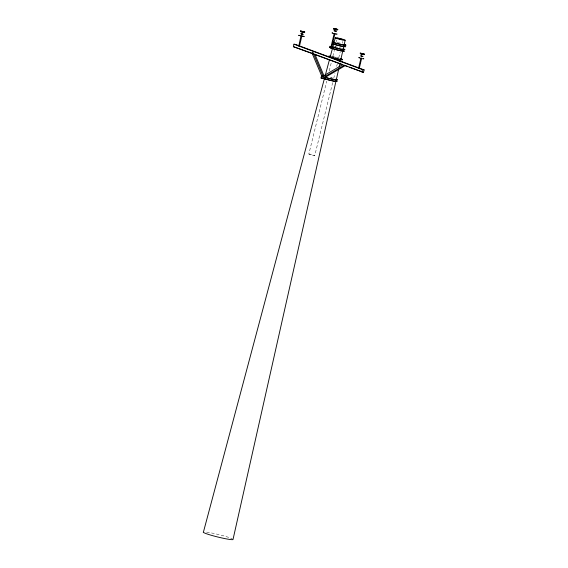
<?xml version="1.0" encoding="UTF-8"?>
<svg xmlns="http://www.w3.org/2000/svg" width="568" height="568" viewBox="0 0 568 568"><rect width="100%" height="100%" fill="white"/><g stroke="black" fill="none" stroke-linecap="round" stroke-linejoin="round"><path stroke-width="0.43" stroke-dasharray="2.84 2.13" d="M332.663 82.651L314.764 155.525L311.335 154.908L308.85 153.999L326.756 81.125M329.284 70.837L331.598 61.401M332.862 56.26L334.332 50.261M336.441 41.684L336.859 39.966M333.714 78.363L334.978 73.215M336.661 66.357L337.293 63.786M338.769 57.787L340.246 51.78M342.348 43.211L342.774 41.492M308.85 153.999L314.764 155.525M206.61 532.124A15.4 1.292 13.8 0 1 232.191 538.72M336.994 42.465A6.461 0.54 13.8 0 1 338.599 42.82M339.053 42.87A7.185 0.603 13.8 0 1 340.502 43.232M334.445 46.647A6.461 0.54 13.8 0 1 335.901 46.931M335.113 46.704A7.185 0.603 13.8 0 1 337.96 47.343M339.401 47.705A7.185 0.603 13.8 0 1 341.46 48.273M332.678 56.615A7.185 0.603 13.8 0 1 335.525 57.254M336.966 57.617A7.185 0.603 13.8 0 1 339.025 58.192M332.01 56.559A6.461 0.54 13.8 0 1 333.466 56.85M335.063 57.205A6.461 0.54 13.8 0 1 336.696 57.617M330.519 77.624A7.185 0.603 13.8 0 1 332.692 78.178M330.867 77.773A6.461 0.54 13.8 0 1 332.507 78.199"/><path stroke-width="0.85" d="M338.748 68.842L232.986 539.6A15.4 1.292 13.8 0 1 215.854 536.526A15.4 1.292 13.8 0 1 203.451 531.982L324.342 78.86M339.131 67.109L339.912 63.651M340.303 61.919L345.159 40.285A5.133 0.433 13.8 0 0 338.457 38.17A5.133 0.433 13.8 0 0 337.094 38.596A5.133 0.433 13.8 0 0 345.159 40.285M293.358 46.668L293.968 44.183L295.601 44.481L364.109 69.885L363.499 72.37L293.358 46.668L312.322 53.392M301.856 36.054L299.506 46.029L298.811 45.901L300.955 35.862L301.402 35.919M325.762 76.637L325.166 79.066L321.034 78.001L321.63 75.579L323.291 75.878M329.426 47.499L329.724 46.299L332.585 47.037L332.287 48.237L329.426 47.499L331.144 47.811M322.674 78.611L323.27 76.183L321.63 75.579M334.211 33.37L331.052 46.682L331.755 46.81L334.999 33.597M330.569 47.925L330.86 46.718M361.66 58.227L359.31 68.203L358.607 68.075L360.964 58.042M361.866 72.072L362.476 69.594L293.968 44.183M325.258 75.438L329.369 60.016M330.058 57.446L335.312 37.744M304.448 36.657L298.583 35.337L299.535 35.315M322.773 76.318L342.667 64.66M323.689 77.291L344.35 65.192M324.15 77.965L345.578 65.412M302.439 34.108L301.445 33.874L301.892 33.938M298.519 45.795L299.506 46.029M362.199 56.296L361.454 56.054M361.709 58.284L361.305 58.206M358.316 67.968L358.763 68.032M333.963 29.075C331.691 28.989 338.926 30.8 337.122 29.863M332.585 32.816C329.44 32.653 339.089 35.109 336.81 33.867M359.338 57.489C356.193 57.325 365.842 59.782 363.563 58.539M335.915 29.713L334.964 29.465L335.411 29.529M362.476 69.594L364.109 69.885M321.034 78.001L323.533 78.455M301.956 31.701C296.524 30.793 308.076 33.675 303.113 31.985M361.759 53.875C356.328 52.966 367.879 55.849 362.916 54.159M334.886 30.864C331.435 30.246 338.734 32.135 335.624 31.048M301.722 33.817C298.193 33.214 305.563 35.074 302.46 34.002M361.525 55.991C358.074 55.373 365.373 57.261 362.263 56.175M334.793 33.583L334.005 33.363M302.503 31.453C301.154 31.254 303.944 31.744 302.602 31.559M362.306 53.626C360.928 53.413 363.79 53.946 362.405 53.74M362.185 54.123L362.029 54.166M362.277 54.23L362.64 54.251M302.467 35.976L303.759 36.366M331.442 46.611L332.585 47.037M314.8 54.315L342.035 64.411M345.337 65.639L347.815 66.555M349.469 67.166L363.499 72.37M314.786 53.988L323.959 75.743M323.071 76.325L312.883 52.157L312.08 53.179L321.935 76.538M344.279 44.446A6.461 0.54 13.8 0 1 339.671 44.19A6.461 0.54 13.8 0 1 333.451 41.883M344.016 44.254A7.185 0.603 13.8 0 1 343.448 45.042A7.185 0.603 13.8 0 1 333.132 42.359M345.749 46.69A7.185 0.603 13.8 0 1 340.651 46.051A7.185 0.603 13.8 0 1 332.763 43.85M345.017 46.477A6.461 0.54 13.8 0 1 339.309 45.681A6.461 0.54 13.8 0 1 332.514 43.523M343.924 50.942A6.461 0.54 13.8 0 1 338.209 50.154A6.461 0.54 13.8 0 1 331.421 47.989M343.178 48.912A6.461 0.54 13.8 0 1 338.578 48.663A6.461 0.54 13.8 0 1 332.351 46.356M344.648 51.163A7.185 0.603 13.8 0 1 335.936 49.643A7.185 0.603 13.8 0 1 331.584 47.684M342.916 48.727A7.185 0.603 13.8 0 1 342.348 49.515A7.185 0.603 13.8 0 1 332.031 46.832M331.059 46.285A7.185 0.603 13.8 0 1 331.953 46.193M340.481 58.639A7.185 0.603 13.8 0 1 340.445 59.519A7.185 0.603 13.8 0 1 330.434 57.048A7.185 0.603 13.8 0 1 331.066 56.317M340.743 58.831A6.461 0.54 13.8 0 1 336.142 58.582A6.461 0.54 13.8 0 1 329.916 56.275M342.213 61.081A7.185 0.603 13.8 0 1 338.791 60.783M336.483 81.231A6.461 0.54 13.8 0 1 330.768 80.436M329.965 80.244A6.461 0.54 13.8 0 1 325.088 78.817M336.235 80.897A7.185 0.603 13.8 0 1 333.792 81.153A7.185 0.603 13.8 0 1 324.229 78.604M335.745 79.193A6.461 0.54 13.8 0 1 334.19 79.591A6.461 0.54 13.8 0 1 325.457 77.326M336.604 79.406A7.185 0.603 13.8 0 1 334.538 79.733A7.185 0.603 13.8 0 1 325.102 77.305M300.429 30.935L304.753 32.007L300.429 30.935M333.487 28.4L337.811 29.472L333.487 28.4M360.226 53.108L364.55 54.18L360.226 53.108M301.977 31.872L302.929 32.12L301.977 31.872M335.156 28.847L336.107 29.089L335.156 28.847M337.917 38.283L337.286 38.255L343.193 39.781L337.917 38.283"/></g></svg>
